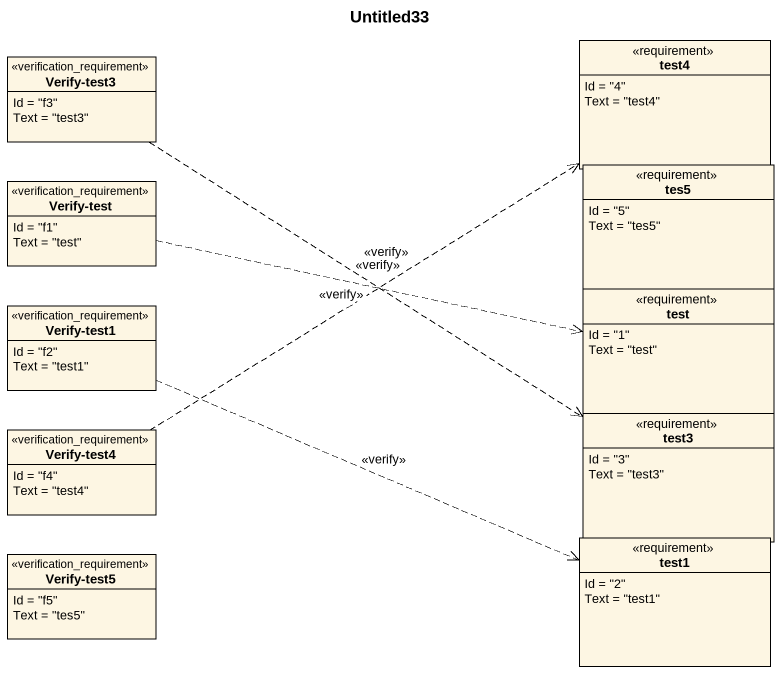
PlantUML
@startuml
title Untitled33
hide circle
hide empty members
class "Verify-test3" as Verify_test3 <<verification_requirement>> {
  Id = "f3"
  Text = "test3"
}
class test4 <<requirement>> {
  Id = "4"
  Text = "test4"
}
class "Verify-test" as Verify_test <<verification_requirement>> {
  Id = "f1"
  Text = "test"
}
class tes5 <<requirement>> {
  Id = "5"
  Text = "tes5"
}
class test <<requirement>> {
  Id = "1"
  Text = "test"
}
class "Verify-test1" as Verify_test1 <<verification_requirement>> {
  Id = "f2"
  Text = "test1"
}
class "Verify-test4" as Verify_test4 <<verification_requirement>> {
  Id = "f4"
  Text = "test4"
}
class test3 <<requirement>> {
  Id = "3"
  Text = "test3"
}
class "Verify-test5" as Verify_test5 <<verification_requirement>> {
  Id = "f5"
  Text = "tes5"
}
class test1 <<requirement>> {
  Id = "2"
  Text = "test1"
}
Verify_test3 ..> test3 : <<verify>>
Verify_test .right.> test : <<verify>>
Verify_test1 .right.> test1 : <<verify>>
Verify_test4 .up.> test4 : <<verify>>
@enduml
